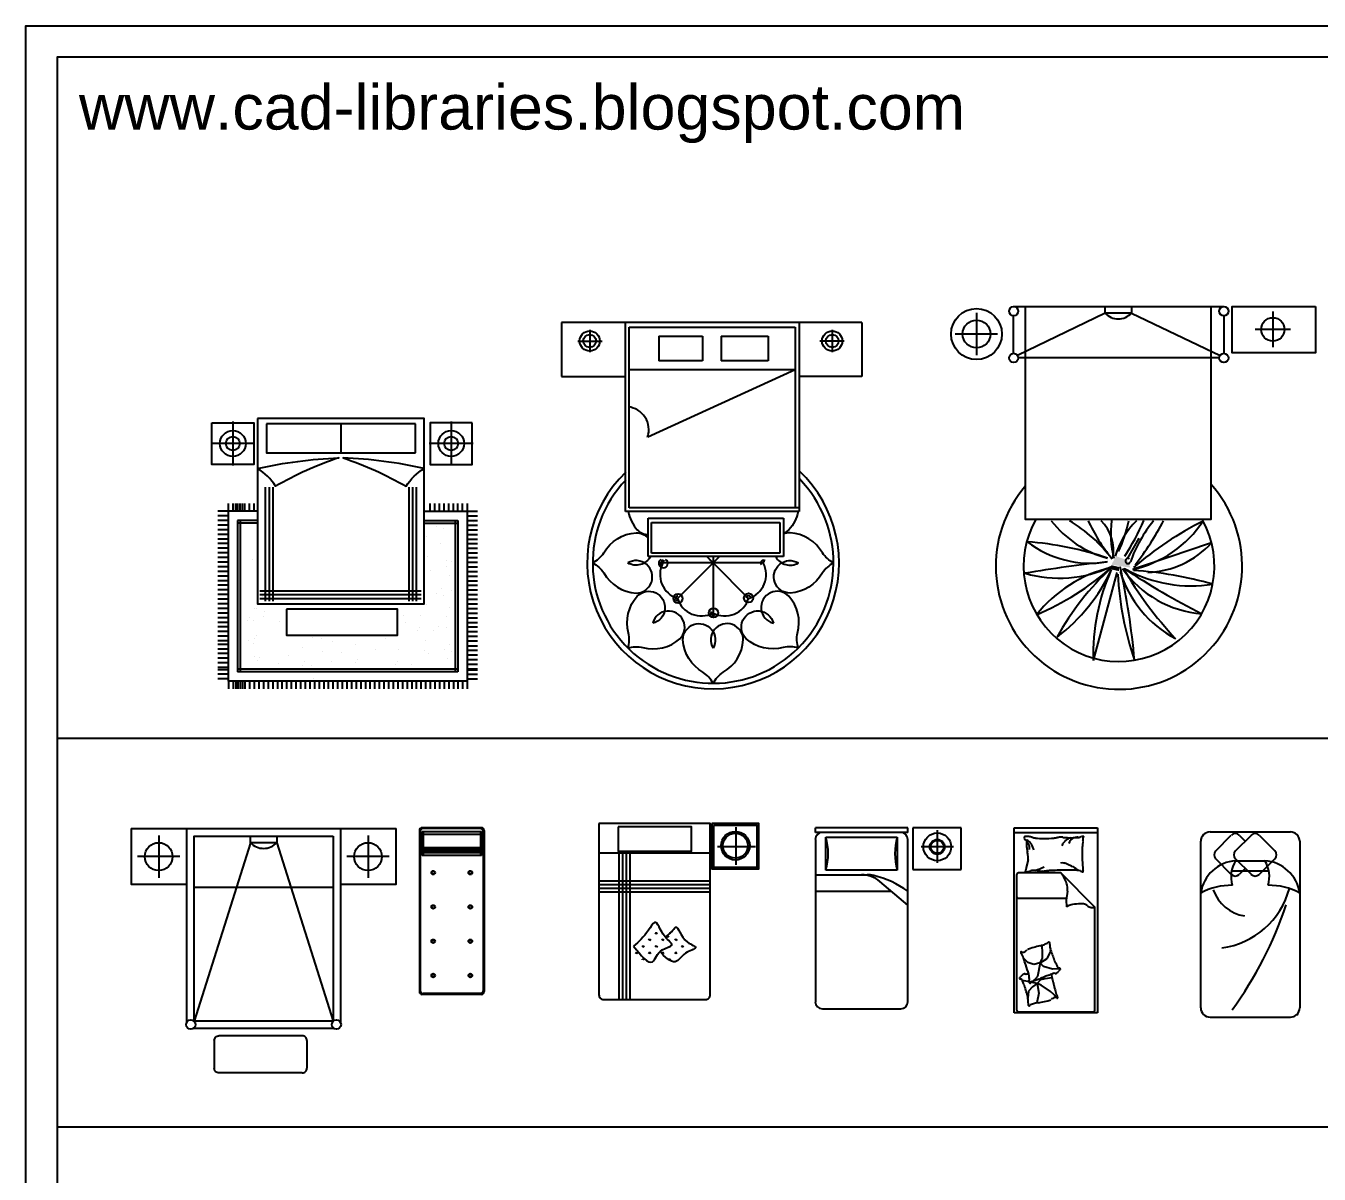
# Model space of a CAD drawing. Header units: inches. Extents: x 7.5 to 50, y 15.4 to 40.2.
# Drawn here: x 7.47 to 21.44, y 27.83 to 40.23 of the extents above; entities that cross this region are included whole.
import ezdxf

# ---------------------------------------------------------------- set-up
doc = ezdxf.new("R2010")
doc.units = ezdxf.units.IN
doc.header["$MEASUREMENT"] = 0
for name, color, linetype in [('02', 2, 'Continuous'), ('1', 1, 'Continuous'), ('4', 4, 'Continuous'), ('8', 8, 'Continuous'), ('kadrbm', 4, 'Continuous')]:
    doc.layers.add(name, color=color, linetype=linetype)
doc.styles.add('bmmm', font='swissel.ttf')

# ---------------------------------------------------------------- blocks, each defined once
blk = doc.blocks.new('kadrbm')
at = {"layer": 'kadrbm', "color": 4}
blk.add_lwpolyline([(0, 0), (0, 24.797), (21, 24.797), (21, 0), (0, 0)], close=True, dxfattribs=at)
blk.add_lwpolyline([(20.663, 0.326), (20.663, 24.46), (0.337, 24.46), (0.337, 0.326), (20.663, 0.326)], dxfattribs=at)
at = {"layer": 'kadrbm', "color": 211, "true_color": 0xf674fb, "style": 'bmmm'}
blk.add_text('www.cad-libraries.blogspot.com', height=0.48513, dxfattribs=at).set_placement((0.573, 23.677))

msp = doc.modelspace()

# ---------------------------------------------------------------- hatches: boundary and pattern name
at = {"layer": '8'}
h = msp.add_hatch(dxfattribs=at)
h.set_pattern_fill('GRASS', color=256, scale=0.1, style=0)
h.set_pattern_definition([(90, (53.950995, 31.4846), (-0.07071068, 0.07071068), [0.01875, -0.12267136]), (45, (53.95099, 31.4846), (-0.07071068, 0.07071068), [0.01875, -0.08125]), (135, (53.95099, 31.4846), (-0.07071068, -0.07071068), [0.01875, -0.08125])])
edge = h.paths.add_edge_path()
edge.add_spline(control_points=[(14.326, 30.236), (14.326, 30.236), (14.326, 30.236), (14.326, 30.236)], knot_values=[944.702873, 944.702873, 944.702873, 944.702873, 944.911372, 944.911372, 944.911372, 944.911372], degree=3, periodic=0)
edge.add_spline(control_points=[(14.381, 30.389), (14.457, 30.451), (14.512, 30.573), (14.544, 30.337), (14.762, 30.279), (14.558, 30.22), (14.5, 30.068), (14.362, 30.177), (14.326, 30.236)], knot_values=[141.923631, 141.923631, 141.923631, 141.923631, 246.983692, 460.660248, 564.255276, 659.188034, 786.786611, 944.702873, 944.702873, 944.702873, 944.702873], degree=3, periodic=0)
edge.add_spline(control_points=[(14.326, 30.236), (14.331, 30.242), (14.369, 30.278), (14.497, 30.292), (14.414, 30.351), (14.381, 30.389)], knot_values=[539.73319, 539.73319, 539.73319, 539.73319, 561.949489, 676.969598, 786.401727, 786.401727, 786.401727, 786.401727], degree=3, periodic=0)
edge.add_spline(control_points=[(14.381, 30.389), (14.379, 30.391), (14.321, 30.461), (14.282, 30.616), (14.169, 30.408), (14.09, 30.339), (14.036, 30.292)], knot_values=[0, 0, 0, 0, 4.998872, 197.807195, 303.218171, 539.73319, 539.73319, 539.73319, 539.73319], degree=3, periodic=0)
edge.add_spline(control_points=[(14.036, 30.292), (13.96, 30.246), (14.27, 30.026), (14.292, 30.196), (14.326, 30.236)], knot_values=[786.401727, 786.401727, 786.401727, 786.401727, 1051.45673, 1193.855575, 1193.855575, 1193.855575, 1193.855575], degree=3, periodic=0)

# ---------------------------------------------------------------- linework, layer by layer
at = {"layer": '02'}
for p, q in [((20.937, 37.144, 0.169), (20.937, 36.76, 0.169)), ((13.259, 37.026, 0.169), (13.259, 36.442, 0.169)), ((16.501, 37.026, 0.169), (13.259, 37.026, 0.169)), ((13.95, 34.986, 0.169), (13.95, 37.026, 0.169)), ((15.825, 37.026, 0.169), (15.825, 34.986, 0.169)), ((16.501, 37.026, 0.169), (16.501, 36.442, 0.169)), ((17.738, 37.131, 0.169), (17.738, 36.674, 0.169)), ((19.127, 37.128, 0.169), (18.18, 36.672, 0.169)), ((19.41, 37.128, 0.169), (20.367, 36.672, 0.169)), ((13.562, 36.948, 0.169), (13.562, 36.708, 0.169)), ((13.988, 35.026, 0.169), (13.988, 36.978, 0.169)), ((13.988, 36.978, 0.169), (15.78, 36.978, 0.169)), ((14.31, 36.878, 0.169), (14.78, 36.878, 0.169)), ((14.31, 36.878, 0.169), (14.31, 36.614, 0.169)), ((14.78, 36.878, 0.169), (14.78, 36.614, 0.169)), ((14.98, 36.878, 0.169), (15.487, 36.878, 0.169)), ((14.98, 36.878, 0.169), (14.98, 36.614, 0.169)), ((15.487, 36.878, 0.169), (15.487, 36.614, 0.169)), ((15.78, 36.978, 0.169), (15.78, 35.026, 0.169)), ((16.179, 36.948, 0.169), (16.179, 36.708, 0.169)), ((17.966, 36.902, 0.169), (17.509, 36.902, 0.169)), ((21.129, 36.952, 0.169), (20.745, 36.952, 0.169)), ((13.433, 36.826, 0.169), (13.696, 36.826, 0.169)), ((16.309, 36.826, 0.169), (16.046, 36.826, 0.169)), ((14.78, 36.614, 0.169), (14.31, 36.614, 0.169)), ((15.487, 36.614, 0.169), (14.98, 36.614, 0.169)), ((13.259, 36.442, 0.169), (13.95, 36.442, 0.169)), ((15.78, 36.514, 0.169), (13.988, 36.514, 0.169)), ((15.78, 36.514, 0.169), (14.188, 35.79, -0.169)), ((16.501, 36.442, 0.169), (15.825, 36.442, 0.169)), ((9.709, 35.958, -0.27), (9.709, 35.482, -0.27)), ((11.682, 35.932), (10.071, 35.932)), ((12.067, 35.958, -0.27), (12.067, 35.482, -0.27)), ((9.947, 35.72, -0.27), (9.471, 35.72, -0.27)), ((12.305, 35.72, -0.27), (11.829, 35.72, -0.27)), ((15.825, 34.986, 0.169), (13.95, 34.986, 0.169)), ((15.824, 35.026, 0.169), (13.988, 35.026, 0.169)), ((14.192, 34.499, 0.169), (14.192, 34.914, 0.169)), ((14.192, 34.914, 0.169), (15.653, 34.914, 0.169)), ((15.653, 34.914, 0.169), (15.653, 34.499, 0.169)), ((14.23, 34.537, 0.169), (14.23, 34.867, 0.169)), ((14.23, 34.867, 0.169), (15.615, 34.867, 0.169)), ((15.615, 34.867, 0.169), (15.615, 34.537, 0.169)), ((15.653, 34.499, 0.169), (14.192, 34.499, 0.169)), ((15.615, 34.537, 0.169), (14.23, 34.537, 0.169)), ((14.894, 34.431, -0.169), (14.826, 34.499, -0.169)), ((14.894, 34.431, -0.169), (14.962, 34.499, -0.169)), ((14.894, 34.499, -0.169), (14.894, 33.889, -0.169)), ((15.435, 34.431, -0.169), (14.352, 34.431, -0.169)), ((14.894, 34.431, -0.169), (14.511, 34.048, -0.169)), ((14.894, 34.431, -0.169), (14.856, 34.469, -0.169)), ((14.894, 34.431, -0.169), (14.932, 34.469, -0.169)), ((14.894, 34.431, -0.169), (15.277, 34.048, -0.169)), ((12.393, 31.572), (11.753, 31.572)), ((12.383, 31.562), (11.763, 31.562)), ((15.138, 31.576), (15.138, 31.171)), ((16.997, 31.572), (15.998, 31.572)), ((15.998, 31.521), (15.998, 31.572)), ((16.997, 31.521), (16.997, 31.572)), ((17.571, 31.572), (17.051, 31.572)), ((17.051, 31.572), (17.051, 31.122)), ((17.571, 31.122), (17.571, 31.572)), ((18.145, 29.572), (18.145, 31.572)), ((18.145, 31.572), (19.045, 31.572)), ((19.045, 31.572), (19.045, 29.572)), ((8.909, 31.489), (8.909, 31.032)), ((11.169, 31.489), (11.169, 31.032)), ((11.723, 31.542), (11.723, 29.802)), ((11.733, 31.532), (11.733, 29.812)), ((11.753, 31.532), (11.753, 31.272)), ((11.753, 31.532), (12.393, 31.532)), ((11.763, 31.532), (11.763, 31.272)), ((11.763, 31.502), (12.383, 31.502)), ((12.383, 31.532), (12.383, 31.272)), ((12.393, 31.532), (12.393, 31.272)), ((12.413, 31.532), (12.413, 29.812)), ((12.423, 31.542), (12.423, 29.802)), ((16.997, 31.521), (15.998, 31.521)), ((15.998, 31.445), (15.998, 29.692)), ((16.112, 31.47), (16.882, 31.47)), ((16.112, 31.114), (16.112, 31.47)), ((16.882, 31.47), (16.882, 31.114)), ((16.997, 29.692), (16.997, 31.445)), ((17.313, 31.545), (17.313, 31.191)), ((18.145, 31.519), (19.045, 31.519)), ((20.159, 29.626), (20.159, 31.426)), ((20.259, 31.526), (21.127, 31.526)), ((20.32, 31.322), (20.489, 31.492)), ((20.535, 31.322), (20.705, 31.492)), ((20.574, 31.492), (20.639, 31.426)), ((20.789, 31.492), (20.959, 31.322)), ((21.227, 31.426), (21.227, 29.626)), ((9.9, 31.41), (9.291, 29.482)), ((10.183, 31.41), (10.791, 29.482)), ((12.383, 31.355), (11.763, 31.355)), ((12.383, 31.347), (11.763, 31.347)), ((12.383, 31.336), (11.763, 31.336)), ((12.383, 31.323), (11.763, 31.323)), ((12.383, 31.302), (11.763, 31.302)), ((13.662, 31.301), (14.862, 31.301)), ((13.875, 31.301), (13.875, 29.717)), ((13.915, 31.301), (13.915, 29.717)), ((13.955, 31.301), (13.955, 29.717)), ((13.995, 31.301), (13.995, 29.717)), ((14.943, 31.37), (15.351, 31.37)), ((17.491, 31.365), (17.139, 31.365)), ((9.138, 31.26), (8.681, 31.26)), ((11.398, 31.26), (10.941, 31.26)), ((12.393, 31.272), (11.753, 31.272)), ((18.275, 31.126), (18.295, 31.209)), ((20.489, 31.067), (20.32, 31.237)), ((20.705, 31.067), (20.535, 31.237)), ((20.535, 31.214), (20.851, 31.214)), ((20.959, 31.237), (20.789, 31.067)), ((13.662, 30.998), (14.862, 30.998)), ((15.998, 31.064), (16.558, 31.064)), ((16.882, 31.114), (16.112, 31.114)), ((17.051, 31.122), (17.571, 31.122)), ((18.171, 31.063), (18.171, 29.604)), ((18.648, 31.083), (18.191, 31.083)), ((18.267, 31.096), (18.275, 31.126)), ((18.648, 31.083), (19.017, 30.713)), ((20.492, 31.106), (20.894, 31.106)), ((20.639, 31.132), (20.574, 31.067)), ((13.662, 30.958), (14.862, 30.958)), ((13.662, 30.918), (14.862, 30.918)), ((13.662, 30.878), (14.862, 30.878)), ((15.998, 30.886), (16.819, 30.886)), ((16.996, 30.737), (16.693, 30.992)), ((18.72, 30.885), (18.707, 30.79)), ((18.191, 30.81), (18.71, 30.81)), ((18.707, 30.79), (18.708, 30.717)), ((19.017, 29.604), (19.017, 30.713)), ((18.445, 30.299), (18.44, 30.302)), ((18.452, 30.219), (18.445, 30.299)), ((18.291, 30.115), (18.245, 30.162)), ((18.424, 30.113), (18.45, 30.164)), ((18.424, 30.113), (18.502, 30.161)), ((18.45, 30.164), (18.452, 30.219)), ((18.502, 30.161), (18.539, 30.234)), ((18.539, 30.234), (18.537, 30.254)), ((18.356, 30.093), (18.291, 30.115)), ((18.424, 30.113), (18.356, 30.093)), ((18.424, 30.113), (18.396, 29.966)), ((18.462, 30.073), (18.424, 30.113)), ((18.557, 30.045), (18.462, 30.073)), ((18.64, 30.049), (18.557, 30.045)), ((18.309, 29.907), (18.234, 29.923)), ((18.394, 29.889), (18.32, 29.905)), ((18.363, 29.92), (18.327, 29.909)), ((18.394, 29.889), (18.341, 29.854)), ((18.364, 29.928), (18.356, 29.919)), ((18.409, 29.935), (18.363, 29.92)), ((18.396, 29.966), (18.364, 29.928)), ((18.394, 29.889), (18.431, 29.932)), ((18.437, 29.871), (18.394, 29.889)), ((18.394, 29.889), (18.411, 29.785)), ((18.431, 29.932), (18.478, 29.944)), ((18.478, 29.944), (18.551, 29.954)), ((12.393, 29.772), (11.753, 29.772)), ((12.383, 29.782), (11.763, 29.782)), ((18.299, 29.805), (18.292, 29.731)), ((18.341, 29.854), (18.299, 29.805)), ((18.411, 29.785), (18.388, 29.679)), ((18.536, 29.803), (18.437, 29.871)), ((18.614, 29.733), (18.536, 29.803)), ((16.074, 29.616), (16.92, 29.616)), ((19.045, 29.572), (18.145, 29.572)), ((18.191, 29.584), (18.997, 29.584)), ((20.259, 29.526), (21.127, 29.526))]:
    msp.add_line(p, q, dxfattribs=at)
at = {"layer": '02', "elevation": 0.169}
for points in [[(18.139, 37.199), (20.408, 37.199)], [(20.268, 37.199), (20.268, 34.899), (18.268, 34.899), (18.268, 37.199)], [(19.41, 37.199), (19.41, 37.128), (19.127, 37.128), (19.127, 37.199)], [(18.139, 36.694), (18.139, 37.099)], [(20.408, 37.099), (20.408, 36.694)], [(20.358, 36.644), (18.189, 36.644)]]:
    msp.add_lwpolyline(points, dxfattribs=at)
msp.add_lwpolyline([(21.399, 37.199), (21.399, 36.699), (20.499, 36.699), (20.499, 37.199)], close=True, dxfattribs=at)
at = {"layer": '02'}
for points in [[(9.483, 35.945), (9.937, 35.945), (9.937, 35.495), (9.483, 35.495)], [(9.975, 35.989), (9.975, 33.989), (11.775, 33.989), (11.775, 35.989)], [(12.294, 35.945), (11.84, 35.945), (11.84, 35.495), (12.294, 35.495)], [(10.288, 33.93), (10.288, 33.65), (11.488, 33.65), (11.488, 33.93)], [(13.868, 31.58), (13.868, 31.319), (14.66, 31.319), (14.66, 31.58)], [(14.88, 31.616), (14.88, 31.127), (15.389, 31.127), (15.389, 31.616)], [(14.9, 31.596), (14.9, 31.147), (15.369, 31.147), (15.369, 31.596)], [(10.791, 31.482), (10.791, 29.482), (9.291, 29.482), (9.291, 31.482)]]:
    msp.add_lwpolyline(points, close=True, dxfattribs=at)
for points in [[(10.071, 35.932), (10.071, 35.621), (11.682, 35.621)], [(10.875, 35.932), (10.875, 35.621)], [(10.879, 35.621), (10.879, 35.932)], [(11.682, 35.621), (11.682, 35.932)], [(8.611, 31.562), (11.471, 31.562)], [(8.611, 31.562), (8.611, 30.962), (9.211, 30.962)], [(9.211, 29.47), (9.211, 31.562)], [(10.871, 30.962), (11.471, 30.962), (11.471, 31.562)], [(10.871, 31.562), (10.871, 29.47)], [(10.183, 31.482), (10.183, 31.41), (9.9, 31.41), (9.9, 31.482)], [(10.791, 30.926), (9.291, 30.926)], [(10.805, 29.402), (9.278, 29.402)]]:
    msp.add_lwpolyline(points, dxfattribs=at)
for points in [[(9.975, 35.451, -0.043679), (10.852, 35.565, 0.049861), (10.169, 35.258, 0.120293), (9.975, 35.451, 0.155295)], [(11.776, 35.451, 0.043679), (10.899, 35.565, -0.049861), (11.581, 35.258, -0.120293), (11.776, 35.451, -0.155295)], [(9.509, 29.274, -0.414214), (9.559, 29.324)], [(10.509, 29.274, 0.414214), (10.459, 29.324), (9.559, 29.324)], [(9.509, 29.274), (9.509, 28.974, 0.414214)], [(10.509, 29.274), (10.509, 28.974, -0.414214)], [(10.459, 28.924), (9.559, 28.924, -0.414214), (9.509, 28.974)], [(10.459, 28.924, 0.414214), (10.509, 28.974)]]:
    msp.add_lwpolyline(points, format="xyb", dxfattribs=at)
at = {"layer": '02', "elevation": -0.169}
for points in [[(13.976, 34.986, 0.130709), (14.076, 34.788, 0.188403), (14.192, 34.737, -3.027092)], [(15.812, 34.986, -0.130709), (15.712, 34.788, -0.101493), (15.653, 34.749, 3.027092)], [(13.594, 34.431, 0.118432), (13.714, 34.539, -0.253849), (14.062, 34.756, -0.211279), (14.192, 34.699, 3.027092)], [(16.194, 34.431, -0.118432), (16.074, 34.539, 0.253849), (15.725, 34.756, 0.10591), (15.653, 34.741, -3.027092)], [(14.218, 34.499, -0.428728), (13.973, 34.431, 3.027092)], [(15.57, 34.499, 0.428728), (15.815, 34.431, -3.027092)], [(13.594, 34.431, -0.118432), (13.714, 34.322, 0.253849), (14.062, 34.105, 1.315499), (13.973, 34.431, -3.027092)], [(14.371, 34.447, 1), (14.336, 34.411)], [(15.452, 34.45, 1), (15.416, 34.415, 1)], [(16.194, 34.431, 0.118432), (16.074, 34.322, -0.253849), (15.725, 34.105, -1.315499), (15.815, 34.431, 3.027092)], [(13.975, 33.511, 0.118432), (13.982, 33.673, -0.253849), (14.076, 34.073, -1.315499), (14.243, 33.78, 3.027092)], [(14.513, 34.072, 1), (14.513, 34.022)], [(15.302, 34.05, 1), (15.252, 34.05, 1)], [(15.813, 33.511, -0.118432), (15.805, 33.673, 0.253849), (15.712, 34.073, 1.315499), (15.545, 33.78, -3.027092)], [(13.975, 33.511, -0.118432), (14.136, 33.519, 0.253849), (14.536, 33.612, 1.315499), (14.243, 33.78, -3.027092)], [(14.878, 33.908, 1), (14.913, 33.873)], [(15.813, 33.511, 0.118432), (15.652, 33.519, -0.253849), (15.251, 33.612, -1.315499), (15.545, 33.78, 3.027092)], [(14.894, 33.131, 0.118432), (14.785, 33.25, -0.253849), (14.568, 33.599, -1.315499), (14.894, 33.51, 3.027092)], [(14.894, 33.131, -0.118432), (15.002, 33.25, 0.253849), (15.22, 33.599, 1.315499), (14.894, 33.51, -3.027092)]]:
    msp.add_lwpolyline(points, format="xyb", dxfattribs=at)
at = {"layer": '02'}
msp.add_lwpolyline([(13.662, 31.617), (13.662, 29.767, 0.414214), (13.712, 29.717), (14.812, 29.717, 0.414214), (14.862, 29.767), (14.862, 31.617)], format="xyb", close=True, dxfattribs=at)
for centre, radius in [((17.738, 36.902, 0.169), 0.275), ((18.139, 37.149, 0.169), 0.05), ((20.408, 37.149, 0.169), 0.05), ((17.738, 36.902, 0.169), 0.15), ((13.562, 36.827, 0.169), 0.109), ((13.562, 36.827, 0.169), 0.0692), ((16.18, 36.827, 0.169), 0.109), ((16.18, 36.827, 0.169), 0.0692), ((18.139, 36.644, 0.169), 0.05), ((20.408, 36.644, 0.169), 0.05), ((9.709, 35.72, -0.27), 0.139), ((9.709, 35.72, -0.27), 0.075), ((12.067, 35.72, -0.27), 0.139), ((12.067, 35.72, -0.27), 0.075), ((14.516, 34.047, -0.169), 0.0494), ((15.277, 34.053, -0.169), 0.0494), ((14.898, 33.892, -0.169), 0.0494), ((15.135, 31.377), 0.155), ((15.135, 31.377), 0.135), ((17.314, 31.365), 0.15), ((17.314, 31.365), 0.08), ((17.314, 31.365), 0.07), ((8.909, 31.26), 0.15), ((11.169, 31.26), 0.15), ((11.873, 31.086), 0.02), ((11.873, 31.086), 0.015), ((12.273, 31.086), 0.02), ((12.273, 31.086), 0.015), ((11.873, 30.716), 0.02), ((11.873, 30.716), 0.015), ((12.273, 30.716), 0.02), ((12.273, 30.716), 0.015), ((11.873, 30.346), 0.02), ((11.873, 30.346), 0.015), ((12.273, 30.346), 0.02), ((12.273, 30.346), 0.015), ((11.873, 29.976), 0.02), ((11.873, 29.976), 0.015), ((12.273, 29.976), 0.02), ((12.273, 29.976), 0.015), ((9.255, 29.446), 0.05), ((10.827, 29.446), 0.05), ((21.203, 29.553), 0.000136)]:
    msp.add_circle(centre, radius, dxfattribs=at)
for centre, radius, start, end in [((19.268, 37.258, 0.169), 0.192, 222.5445, 317.4555), ((13.951, 35.868, -0.169), 0.249, 341.697, 83.7383), ((14.894, 34.431, -0.169), 1.36, 133.9367, 46.779), ((14.894, 34.431, -0.169), 1.3, 136.5427, 44.2403), ((14.356, 34.427, -0.169), 0.0494, 121.8435, 58.1565), ((14.59, 34.305, -0.169), 0.269, 152.0861, 252.9139), ((14.59, 34.557, -0.169), 0.269, 199.0513, 207.9139), ((15.198, 34.305, -0.169), 0.269, 287.0861, 27.9139), ((15.198, 34.557, -0.169), 0.269, 332.0861, 340.9487), ((14.768, 34.127, -0.169), 0.269, 197.0861, 297.9139), ((15.02, 34.127, -0.169), 0.269, 242.0861, 342.9139), ((11.753, 31.542), 0.03, 90, 180), ((11.763, 31.532), 0.03, 90, 180), ((12.383, 31.532), 0.03, 0, 90), ((12.393, 31.542), 0.03, 0, 90), ((16.074, 31.445), 0.0762, 90, 180), ((15.502, 31.292), 0.635, 343.7398, 16.2602), ((17.492, 31.292), 0.635, 163.7398, 196.2602), ((16.92, 31.445), 0.0762, 0, 90), ((18.264, 31.463), 0.0131, 101.2724, 206.5805), ((18.283, 31.472), 0.0342, 206.5805, 265.5998), ((18.279, 31.387), 0.0904, 90, 101.2724), ((18.769, 31.385), 0.492, 173.7676, 180), ((18.279, 31.316), 0.161, 81.5628, 90), ((18.225, 31.35), 0.0899, 41.4429, 53.7359), ((18.216, 31.314), 0.14, 5.6311, 62.7964), ((18.258, 31.174), 0.305, 74.256, 81.5628), ((18.406, 31.701), 0.242, 254.256, 262.4531), ((18.464, 32.137), 0.683, 262.4531, 270), ((18.464, 32.503), 1.049, 270, 276.0867), ((18.519, 31.987), 0.529, 276.0867, 280.1899), ((18.64, 31.316), 0.152, 92.5386, 100.1899), ((18.646, 31.179), 0.29, 85.1982, 92.5386), ((18.743, 32.337), 0.873, 265.1982, 269.4243), ((18.846, 31.259), 0.225, 133.8115, 140.9651), ((18.961, 31.139), 0.392, 128.3886, 133.8115), ((18.765, 31.385), 0.0768, 117.2396, 128.3886), ((18.837, 31.246), 0.234, 110.8603, 117.2396), ((18.829, 31.371), 0.0992, 85.7841, 161.5603), ((18.75, 32.958), 1.494, 269.4243, 271.9079), ((18.772, 32.285), 0.821, 271.9079, 275.2592), ((18.842, 31.522), 0.0539, 275.2592, 300.6513), ((18.885, 31.45), 0.0289, 85.6975, 120.6513), ((19.081, 31.383), 0.198, 167.8905, 172.3191), ((18.885, 31.454), 0.0251, 68.2117, 85.6975), ((18.903, 31.464), 0.0156, 158.0096, 201.421), ((18.647, 31.477), 0.246, 347.8905, 351.8665), ((18.893, 31.468), 0.00428, 78.1069, 158.0096), ((18.858, 31.446), 0.0328, 351.8665, 21.421), ((18.894, 31.475), 0.00232, 258.1069, 19.564), ((18.893, 31.474), 0.00342, 19.564, 68.2117), ((20.259, 31.426), 0.1, 90, 180), ((20.532, 31.449), 0.06, 45, 135), ((20.747, 31.449), 0.06, 45, 135), ((21.127, 31.426), 0.1, 0, 90), ((10.041, 31.54), 0.192, 222.5445, 317.4555), ((18.481, 31.385), 0.204, 180, 189.6844), ((19.15, 31.499), 0.882, 189.6844, 192.1984), ((17.977, 31.246), 0.317, 8.0051, 12.1984), ((17.639, 31.198), 0.659, 2.6649, 8.0051), ((18.253, 31.374), 0.0526, 25.3551, 41.4429), ((18.164, 31.332), 0.151, 21.8149, 25.3551), ((18.114, 31.312), 0.206, 18.7799, 21.8149), ((18.255, 31.36), 0.0562, 0, 18.7799), ((18.22, 31.36), 0.0915, 345.3149, 0), ((18.842, 31.298), 0.2, 151.6832, 156.9972), ((18.709, 31.369), 0.0493, 140.9651, 151.6832), ((19.556, 31.302), 0.679, 176.6313, 181.6331), ((20.242, 31.321), 1.365, 181.6331, 183.055), ((19.79, 31.288), 0.913, 172.3191, 176.6313), ((20.362, 31.279), 0.06, 135, 225), ((20.577, 31.279), 0.06, 135, 225), ((20.917, 31.279), 0.06, 315, 45), ((18.23, 31.225), 0.0677, 345.9548, 2.6649), ((18.152, 31.817), 0.739, 287.1982, 295.3111), ((18.66, 30.919), 0.272, 85.9172, 93.5552), ((18.675, 31.132), 0.058, 69.3257, 85.9172), ((18.516, 30.713), 0.507, 65.6735, 69.3257), ((18.135, 29.869), 1.432, 63.5015, 65.6735), ((18.635, 30.871), 0.313, 57.865, 63.5015), ((18.413, 30.519), 0.729, 54.1737, 57.865), ((32.495, 31.975), 13.636, 183.055, 183.5049), ((19.205, 31.161), 0.321, 183.5049, 189.9984), ((20.564, 30.807), 0.409, 93.9564, 171.5844), ((20.809, 31.043), 0.323, 147.9963, 196.6626), ((20.577, 31.043), 0.323, 343.3374, 32.0037), ((20.823, 30.807), 0.409, 8.4156, 86.0436), ((16.497, 30.759), 0.305, 49.8941, 90), ((16.558, 30.759), 0.305, 76.6072, 90), ((16.389, 30.05), 1.034, 53.9798, 76.6072), ((18.191, 31.063), 0.02, 90, 180), ((18.268, 31.096), 0.000917, 165.9551, 274.0829), ((18.249, 31.365), 0.271, 274.0829, 279.4841), ((18.256, 31.325), 0.23, 279.4841, 287.3864), ((18.36, 30.991), 0.12, 96.4341, 107.3864), ((18.363, 30.965), 0.146, 78.4414, 96.4341), ((18.438, 31.334), 0.23, 258.4414, 272.7491), ((18.382, 32.507), 1.405, 272.7491, 274.6176), ((18.593, 29.894), 1.216, 92.6096, 94.6176), ((18.691, 27.751), 3.362, 90.9704, 92.6096), ((18.73, 25.395), 5.719, 89.7135, 90.9704), ((18.359, 30.844), 0.375, 20.1488, 39.6445), ((18.753, 29.949), 1.164, 86.426, 89.7135), ((18.817, 30.965), 0.146, 77.131, 86.426), ((18.839, 31.064), 0.0453, 62.7159, 77.131), ((18.895, 31.172), 0.0767, 242.7159, 253.7788), ((18.898, 31.182), 0.0875, 253.7788, 262.8796), ((18.887, 31.097), 0.00132, 262.8796, 343.3022), ((18.87, 31.102), 0.0193, 343.3022, 9.9984), ((20.532, 31.11), 0.06, 225, 315), ((20.747, 31.11), 0.06, 225, 315), ((18.542, 30.911), 0.18, 351.8644, 20.1488), ((20.487, 30.271), 0.679, 88.8906, 118.8141), ((20.705, 31.049), 0.437, 199.8292, 260.1737), ((20.272, 31.139), 0.873, 277.5343, 345.1743), ((20.9, 30.271), 0.679, 61.1859, 91.1094), ((18.191, 30.83), 0.02, 180, 270), ((18.878, 30.374), 0.383, 109.9478, 116.2172), ((18.806, 30.572), 0.172, 100.5945, 109.9478), ((18.88, 30.177), 0.574, 91.7887, 100.5945), ((18.866, 30.605), 0.146, 74.2839, 91.7887), ((18.885, 30.673), 0.0757, 50.6139, 74.2839), ((18.992, 30.803), 0.0928, 230.6139, 251.9572), ((17.203, 32.016), 4.082, 323.799, 341.7761), ((18.988, 30.788), 0.0776, 251.9572, 268.5957), ((18.989, 30.86), 0.149, 268.5957, 280.5745), ((18.32, 30.721), 0.436, 283.47, 285.9413), ((18.4, 30.44), 0.144, 285.9413, 290.4063), ((17.708, 32.301), 2.13, 290.4063, 291.5663), ((18.468, 30.377), 0.0604, 291.5663, 314.7245), ((18.52, 30.324), 0.0134, 84.2718, 134.7245), ((18.521, 30.333), 0.00464, 26.9249, 84.2718), ((18.489, 30.317), 0.0407, 8.2734, 26.9249), ((18.482, 30.316), 0.0479, 351.845, 8.2734), ((18.579, 30.302), 0.0504, 171.845, 187.8584), ((18.22, 30.229), 0.00504, 36.2082, 175.6116), ((18.244, 30.228), 0.0282, 175.6807, 199.9743), ((18.263, 30.235), 0.0481, 199.9743, 218.2144), ((18.233, 30.238), 0.0113, 216.2082, 259.2216), ((18.176, 30.166), 0.0634, 22.336, 38.2144), ((18.243, 30.288), 0.0617, 259.2216, 266.9004), ((17.615, 29.936), 0.67, 19.7577, 22.336), ((18.24, 30.239), 0.0122, 266.9004, 284.1999), ((18.235, 30.257), 0.0315, 284.1999, 296.447), ((14.41, 28.784), 4.075, 18.7127, 19.7577), ((18.124, 30.481), 0.282, 296.447, 300.5347), ((18.188, 30.372), 0.155, 300.5347, 309.3295), ((18.328, 30.202), 0.0648, 115.7025, 129.3295), ((18.368, 30.119), 0.157, 107.4686, 115.7025), ((18.802, 28.74), 1.602, 104.8916, 107.4686), ((18.729, 29.015), 1.319, 103.47, 104.8916), ((18.87, 30.342), 0.344, 187.8584, 195.9818), ((19.019, 30.385), 0.499, 195.9818, 202.7252), ((22.867, 31.996), 4.671, 202.7252, 203.0814), ((14.079, 28.251), 4.881, 22.733, 23.0814), ((15.886, 29.285), 2.516, 16.2375, 18.7127), ((17.094, 29.514), 1.613, 21.6478, 22.733), ((20.896, 31.023), 2.478, 201.6478, 202.5234), ((18.634, 30.085), 0.0287, 202.5234, 268.4787), ((18.493, 30.137), 0.174, 311.7107, 318.0181), ((18.23, 30.374), 0.528, 318.0181, 319.0169), ((18.86, 29.827), 0.306, 137.7044, 139.0169), ((18.633, 30.046), 0.0102, 316.4195, 88.4787), ((18.66, 30.009), 0.0362, 131.1058, 137.7044), ((18.6, 30.078), 0.0557, 311.1058, 316.4195), ((18.213, 29.948), 0.0102, 132.0237, 264.0828), ((18.243, 29.914), 0.0557, 126.7099, 132.0237), ((18.188, 29.988), 0.0362, 306.7099, 313.3085), ((18.209, 29.909), 0.0287, 18.1275, 84.0828), ((18.003, 30.184), 0.306, 313.3085, 314.621), ((18.589, 29.59), 0.528, 133.6222, 134.621), ((18.345, 29.847), 0.174, 127.3148, 133.6222), ((15.881, 29.147), 2.478, 17.2519, 18.1275), ((18.277, 29.936), 0.0619, 116.7309, 127.3148), ((19.788, 30.361), 1.613, 197.2519, 198.3371), ((18.257, 29.975), 0.0181, 72.7881, 116.7309), ((18.273, 30.028), 0.0367, 252.7881, 283.2535), ((18.097, 30.775), 0.804, 283.2535, 284.5779), ((18.213, 29.962), 0.0933, 3.3547, 16.2375), ((18.361, 29.947), 0.057, 170.7213, 182.9115), ((18.448, 29.951), 0.143, 182.9115, 190.1139), ((18.253, 29.965), 0.0531, 350.7213, 3.3547), ((18.152, 29.899), 0.156, 3.2154, 10.1139), ((18.281, 29.906), 0.0272, 350.9738, 3.2154), ((18.316, 29.9), 0.00736, 170.9738, 338.0451), ((18.333, 29.891), 0.0184, 107.4686, 158.0464), ((18.358, 30.098), 0.171, 287.4686, 295.1691), ((18.963, 28.81), 1.252, 112.3215, 115.1691), ((19, 28.72), 1.349, 110.286, 112.3215), ((18.811, 29.231), 0.804, 107.6494, 110.286), ((18.638, 30), 0.0933, 185.9698, 191.8416), ((21.009, 30.497), 2.516, 191.8416, 194.3168), ((18.579, 29.963), 0.0367, 77.184, 107.6494), ((18.591, 30.016), 0.0181, 257.184, 301.1267), ((18.568, 30.054), 0.0619, 301.1267, 311.7107), ((11.753, 29.802), 0.03, 180, 270), ((11.763, 29.812), 0.03, 180, 270), ((12.383, 29.812), 0.03, 270, 0), ((12.393, 29.802), 0.03, 270, 0), ((22.89, 31.389), 4.881, 198.3371, 198.6855), ((13.842, 28.329), 4.671, 18.3294, 18.6855), ((17.802, 29.641), 0.499, 11.5859, 18.3294), ((17.954, 29.672), 0.344, 3.4625, 11.5859), ((22.52, 30.883), 4.075, 194.3168, 195.3618), ((19.236, 29.98), 0.67, 195.3618, 197.9401), ((18.66, 29.794), 0.0634, 197.9401, 213.8185), ((18.567, 29.732), 0.0481, 15.5784, 33.8185), ((18.586, 29.737), 0.0282, 351.2848, 15.5784), ((16.074, 29.692), 0.0762, 180, 270), ((16.92, 29.692), 0.0762, 270, 0), ((18.191, 29.604), 0.02, 180, 270), ((18.343, 29.668), 0.0479, 167.4492, 183.8775), ((18.335, 29.668), 0.0407, 183.8775, 202.529), ((18.247, 29.69), 0.0504, 347.4492, 3.4625), ((18.302, 29.654), 0.00464, 202.529, 259.8759), ((18.304, 29.662), 0.0134, 259.8759, 310.3286), ((18.351, 29.606), 0.0604, 107.1705, 130.3286), ((18.962, 27.629), 2.13, 106.0104, 107.1705), ((18.415, 29.538), 0.144, 101.5454, 106.0104), ((18.473, 29.251), 0.436, 99.0742, 101.5454), ((18.196, 30.984), 1.319, 279.0742, 280.4957), ((18.145, 31.263), 1.602, 280.4957, 283.0728), ((18.472, 29.856), 0.157, 283.0728, 291.3067), ((18.505, 29.77), 0.0648, 291.3067, 304.9336), ((18.631, 29.589), 0.155, 116.1388, 124.9336), ((18.687, 29.476), 0.282, 112.0511, 116.1388), ((18.593, 29.708), 0.0315, 99.8041, 112.0511), ((18.59, 29.727), 0.0122, 82.5045, 99.8041), ((18.583, 29.677), 0.0617, 74.8258, 82.5045), ((18.596, 29.726), 0.0113, 31.8123, 74.8258), ((18.61, 29.735), 0.00504, 211.8123, 351.2231), ((18.997, 29.604), 0.02, 270, 0), ((20.259, 29.626), 0.1, 180, 270), ((21.127, 29.626), 0.1, 270, 0)]:
    msp.add_arc(centre, radius, start, end, dxfattribs=at)
msp.add_ellipse((20.937, 36.952, 0.169), major_axis=(0.0891, 0.0891), ratio=1, start_param=2.356194490192342, end_param=8.639379797371928, dxfattribs=at)
at = {"layer": '02', "end_tangent": (0.855021, 0.518593)}
msp.add_spline([(14.036, 30.292), (14.196, 30.465), (14.261, 30.549), (14.376, 30.394), (14.447, 30.304), (14.344, 30.253), (14.241, 30.125), (14.036, 30.292)], degree=3, dxfattribs=at)
at = {"layer": '02'}
msp.add_open_spline([(14.381, 30.389), (14.457, 30.451), (14.512, 30.573), (14.544, 30.337), (14.762, 30.279), (14.558, 30.22), (14.5, 30.068), (14.362, 30.177), (14.326, 30.236)], degree=3, knots=[141.923631, 141.923631, 141.923631, 141.923631, 246.983692, 460.660248, 564.255276, 659.188034, 786.786611, 944.911372, 944.911372, 944.911372, 944.911372], dxfattribs=at)
msp.add_open_spline([(14.416, 30.399), (14.404, 30.392), (14.394, 30.387), (14.387, 30.383)], degree=3, dxfattribs=at)
at = {"layer": '1'}
for p, q in [((7.812, 32.538), (28.138, 32.538)), ((7.812, 28.343), (28.138, 28.343))]:
    msp.add_line(p, q, dxfattribs=at)
at = {"layer": '4'}
for p, q in [((10.06, 35.247), (10.06, 34.018)), ((10.1, 35.247), (10.1, 34.018)), ((10.14, 35.247), (10.14, 34.018)), ((11.61, 35.247), (11.61, 34.018)), ((11.65, 35.247), (11.65, 34.018)), ((11.69, 35.247), (11.69, 34.018)), ((9.663, 34.989), (9.663, 35.071)), ((9.713, 34.989), (9.713, 35.071)), ((9.74, 34.989), (9.74, 35.071)), ((9.763, 34.989), (9.763, 35.071)), ((9.79, 34.989), (9.79, 35.071)), ((9.813, 34.989), (9.813, 35.071)), ((9.84, 34.989), (9.84, 35.071)), ((9.89, 34.989), (9.89, 35.071)), ((9.94, 34.989), (9.94, 35.071)), ((11.84, 34.989), (11.84, 35.071)), ((11.89, 34.989), (11.89, 35.071)), ((11.94, 34.989), (11.94, 35.071)), ((11.99, 34.989), (11.99, 35.071)), ((12.04, 34.989), (12.04, 35.071)), ((12.09, 34.989), (12.09, 35.071)), ((12.14, 34.989), (12.14, 35.071)), ((12.19, 34.989), (12.19, 35.071)), ((12.24, 35.071), (12.24, 33.071)), ((9.975, 34.989), (9.549, 34.989)), ((9.659, 34.939), (9.549, 34.939)), ((9.659, 34.989), (9.659, 33.153)), ((11.775, 34.989), (12.35, 34.989)), ((12.24, 34.939), (12.35, 34.939)), ((9.659, 34.889), (9.549, 34.889)), ((9.659, 34.839), (9.549, 34.839)), ((9.659, 34.789), (9.549, 34.789)), ((9.975, 34.889), (9.759, 34.889)), ((9.759, 34.889), (9.759, 33.253)), ((9.975, 34.859), (9.759, 34.859)), ((9.789, 34.889), (9.789, 33.253)), ((11.775, 34.889), (12.14, 34.889)), ((11.775, 34.859), (12.14, 34.859)), ((11.783, 34.849), (11.783, 34.849)), ((11.909, 34.823), (11.909, 34.823)), ((11.959, 34.879), (11.959, 34.879)), ((11.986, 34.806), (11.986, 34.806)), ((12.071, 34.862), (12.071, 34.862)), ((12.11, 34.889), (12.11, 33.253)), ((12.14, 34.889), (12.14, 33.253)), ((12.24, 34.889), (12.35, 34.889)), ((12.24, 34.839), (12.35, 34.839)), ((12.24, 34.789), (12.35, 34.789)), ((12.312, 34.865), (12.312, 34.865)), ((9.659, 34.739), (9.549, 34.739)), ((9.659, 34.689), (9.549, 34.689)), ((9.659, 34.639), (9.549, 34.639)), ((11.801, 34.711), (11.801, 34.711)), ((11.949, 34.645), (11.949, 34.645)), ((12.24, 34.739), (12.35, 34.739)), ((12.24, 34.689), (12.35, 34.689)), ((12.24, 34.639), (12.35, 34.639)), ((19.373, 34.483, 0.169), (19.493, 34.698, 0.169)), ((9.659, 34.589), (9.549, 34.589)), ((9.659, 34.539), (9.549, 34.539)), ((9.659, 34.489), (9.549, 34.489)), ((11.814, 34.496), (11.814, 34.496)), ((12.24, 34.589), (12.35, 34.589)), ((12.24, 34.539), (12.35, 34.539)), ((12.24, 34.489), (12.35, 34.489)), ((9.659, 34.439), (9.549, 34.439)), ((9.659, 34.389), (9.549, 34.389)), ((9.923, 34.469), (9.923, 34.469)), ((11.842, 34.352), (11.842, 34.352)), ((12.012, 34.458), (12.012, 34.458)), ((12.016, 34.389), (12.016, 34.389)), ((12.065, 34.446), (12.065, 34.446)), ((12.24, 34.439), (12.35, 34.439)), ((12.24, 34.389), (12.35, 34.389)), ((9.659, 34.339), (9.549, 34.339)), ((9.659, 34.289), (9.549, 34.289)), ((9.659, 34.239), (9.549, 34.239)), ((12.047, 34.291), (12.047, 34.291)), ((12.24, 34.339), (12.35, 34.339)), ((12.24, 34.289), (12.35, 34.289)), ((12.24, 34.239), (12.35, 34.239)), ((19.254, 34.329, 0.169), (18.998, 33.377, 0.169)), ((9.659, 34.189), (9.549, 34.189)), ((9.659, 34.139), (9.549, 34.139)), ((9.659, 34.089), (9.549, 34.089)), ((10.002, 34.128), (11.744, 34.128)), ((10.002, 34.088), (11.744, 34.088)), ((10.025, 34.069), (10.025, 34.069)), ((10.046, 34.101), (10.046, 34.101)), ((11.783, 34.122), (11.783, 34.122)), ((11.909, 34.096), (11.909, 34.096)), ((11.959, 34.153), (11.959, 34.153)), ((11.986, 34.08), (11.986, 34.08)), ((12.071, 34.136), (12.071, 34.136)), ((12.24, 34.189), (12.35, 34.189)), ((12.24, 34.139), (12.35, 34.139)), ((12.24, 34.089), (12.35, 34.089)), ((9.659, 34.039), (9.549, 34.039)), ((9.659, 33.989), (9.549, 33.989)), ((9.659, 33.939), (9.549, 33.939)), ((9.948, 33.94), (9.948, 33.94)), ((9.961, 33.936), (9.961, 33.936)), ((10.002, 34.048), (11.744, 34.048)), ((11.801, 33.985), (11.801, 33.985)), ((12.044, 33.945), (12.044, 33.945)), ((12.24, 34.039), (12.35, 34.039)), ((12.24, 33.989), (12.35, 33.989)), ((12.24, 33.939), (12.35, 33.939)), ((9.659, 33.889), (9.549, 33.889)), ((9.659, 33.839), (9.549, 33.839)), ((9.659, 33.789), (9.549, 33.789)), ((9.872, 33.807), (9.872, 33.807)), ((9.893, 33.839), (9.893, 33.839)), ((9.937, 33.804), (9.937, 33.804)), ((10.036, 33.855), (10.036, 33.855)), ((10.049, 33.905), (10.049, 33.905)), ((10.209, 33.798), (10.209, 33.798)), ((11.548, 33.863), (11.548, 33.863)), ((11.575, 33.79), (11.575, 33.79)), ((11.734, 33.866), (11.734, 33.866)), ((12.013, 33.851), (12.013, 33.851)), ((12.24, 33.889), (12.35, 33.889)), ((12.24, 33.839), (12.35, 33.839)), ((12.24, 33.789), (12.35, 33.789)), ((9.659, 33.739), (9.549, 33.739)), ((9.659, 33.689), (9.549, 33.689)), ((9.961, 33.649), (9.961, 33.649)), ((11.704, 33.701), (11.704, 33.701)), ((11.725, 33.734), (11.725, 33.734)), ((11.878, 33.702), (11.878, 33.702)), ((11.927, 33.748), (11.927, 33.748)), ((12.012, 33.732), (12.012, 33.732)), ((12.24, 33.739), (12.35, 33.739)), ((12.24, 33.689), (12.35, 33.689)), ((9.659, 33.639), (9.549, 33.639)), ((9.659, 33.589), (9.549, 33.589)), ((9.659, 33.551), (9.549, 33.551)), ((9.875, 33.593), (9.875, 33.593)), ((9.93, 33.562), (9.93, 33.562)), ((9.942, 33.612), (9.942, 33.612)), ((10.458, 33.52), (10.458, 33.52)), ((10.57, 33.621), (10.57, 33.621)), ((10.664, 33.613), (10.664, 33.613)), ((10.79, 33.587), (10.79, 33.587)), ((11.029, 33.545), (11.029, 33.545)), ((11.361, 33.612), (11.361, 33.612)), ((11.793, 33.598), (11.793, 33.598)), ((12.044, 33.549), (12.044, 33.549)), ((12.24, 33.639), (12.35, 33.639)), ((12.24, 33.589), (12.35, 33.589)), ((12.24, 33.537), (12.35, 33.537)), ((9.659, 33.501), (9.549, 33.501)), ((9.659, 33.451), (9.549, 33.451)), ((9.659, 33.401), (9.549, 33.401)), ((9.948, 33.425), (9.948, 33.425)), ((9.979, 33.373), (9.979, 33.373)), ((10, 33.406), (10, 33.406)), ((10.311, 33.434), (10.311, 33.434)), ((10.682, 33.476), (10.682, 33.476)), ((10.882, 33.459), (10.882, 33.459)), ((11.053, 33.389), (11.053, 33.389)), ((11.253, 33.501), (11.253, 33.501)), ((11.495, 33.496), (11.495, 33.496)), ((11.774, 33.481), (11.774, 33.481)), ((11.821, 33.455), (11.821, 33.455)), ((11.994, 33.492), (11.994, 33.492)), ((12.026, 33.394), (12.026, 33.394)), ((12.071, 33.475), (12.071, 33.475)), ((12.24, 33.487), (12.35, 33.487)), ((12.24, 33.437), (12.35, 33.437)), ((12.24, 33.387), (12.35, 33.387)), ((9.659, 33.351), (9.549, 33.351)), ((9.659, 33.301), (9.549, 33.301)), ((9.659, 33.278), (9.549, 33.278)), ((12.14, 33.283), (9.759, 33.283)), ((12.14, 33.253), (9.759, 33.253)), ((10.199, 33.343), (10.199, 33.343)), ((10.463, 33.328), (10.463, 33.328)), ((10.482, 33.364), (10.482, 33.364)), ((10.558, 33.32), (10.558, 33.32)), ((10.77, 33.368), (10.77, 33.368)), ((11.034, 33.353), (11.034, 33.353)), ((11.466, 33.331), (11.466, 33.331)), ((11.486, 33.364), (11.486, 33.364)), ((11.639, 33.332), (11.639, 33.332)), ((12.24, 33.337), (12.35, 33.337)), ((12.24, 33.287), (12.35, 33.287)), ((12.24, 33.278), (12.35, 33.278)), ((9.659, 33.228), (9.549, 33.228)), ((9.659, 33.178), (9.549, 33.178)), ((12.24, 33.153), (9.659, 33.153)), ((9.663, 33.153), (9.663, 33.071)), ((9.713, 33.153), (9.713, 33.071)), ((9.74, 33.153), (9.74, 33.071)), ((9.763, 33.153), (9.763, 33.071)), ((9.79, 33.153), (9.79, 33.071)), ((9.813, 33.153), (9.813, 33.071)), ((9.84, 33.153), (9.84, 33.071)), ((9.89, 33.153), (9.89, 33.071)), ((9.94, 33.153), (9.94, 33.071)), ((9.99, 33.153), (9.99, 33.071)), ((10.04, 33.153), (10.04, 33.071)), ((10.09, 33.153), (10.09, 33.071)), ((10.14, 33.153), (10.14, 33.071)), ((10.19, 33.153), (10.19, 33.071)), ((10.24, 33.153), (10.24, 33.071)), ((10.29, 33.153), (10.29, 33.071)), ((10.34, 33.153), (10.34, 33.071)), ((10.39, 33.153), (10.39, 33.071)), ((10.44, 33.153), (10.44, 33.071)), ((10.49, 33.153), (10.49, 33.071)), ((10.54, 33.153), (10.54, 33.071)), ((10.576, 33.183), (10.576, 33.183)), ((10.59, 33.153), (10.59, 33.071)), ((10.64, 33.153), (10.64, 33.071)), ((10.69, 33.153), (10.69, 33.071)), ((10.74, 33.153), (10.74, 33.071)), ((10.79, 33.153), (10.79, 33.071)), ((10.84, 33.153), (10.84, 33.071)), ((10.89, 33.153), (10.89, 33.071)), ((10.94, 33.153), (10.94, 33.071)), ((10.99, 33.153), (10.99, 33.071)), ((11.04, 33.153), (11.04, 33.071)), ((11.09, 33.153), (11.09, 33.071)), ((11.14, 33.153), (11.14, 33.071)), ((11.19, 33.153), (11.19, 33.071)), ((11.24, 33.153), (11.24, 33.071)), ((11.29, 33.153), (11.29, 33.071)), ((11.34, 33.153), (11.34, 33.071)), ((11.39, 33.153), (11.39, 33.071)), ((11.44, 33.153), (11.44, 33.071)), ((11.49, 33.153), (11.49, 33.071)), ((11.54, 33.153), (11.54, 33.071)), ((11.59, 33.153), (11.59, 33.071)), ((11.64, 33.153), (11.64, 33.071)), ((11.69, 33.153), (11.69, 33.071)), ((11.74, 33.153), (11.74, 33.071)), ((11.79, 33.153), (11.79, 33.071)), ((11.84, 33.153), (11.84, 33.071)), ((11.89, 33.153), (11.89, 33.071)), ((11.94, 33.153), (11.94, 33.071)), ((11.99, 33.153), (11.99, 33.071)), ((12.04, 33.153), (12.04, 33.071)), ((12.09, 33.153), (12.09, 33.071)), ((12.14, 33.153), (12.14, 33.071)), ((12.19, 33.153), (12.19, 33.071)), ((12.24, 33.228), (12.35, 33.228)), ((12.24, 33.178), (12.35, 33.178))]:
    msp.add_line(p, q, dxfattribs=at)
for centre, radius, start, end in [((19.276, 34.396, 0.169), 1.33, 139.2505, 41.7835), ((19.276, 34.396, 0.169), 1.03, 150.3236, 28.6033), ((19.449, 35.585, 0.169), 1.142, 217.7144, 254.8757), ((17.902, 33.491, 0.169), 1.629, 37.0365, 58.941), ((20.802, 35.764, 0.169), 2.056, 205.2524, 218.5429), ((18.769, 34.565, 0.169), 0.449, 349.4664, 45.7186), ((20.305, 34.75, 0.169), 1.118, 172.9603, 193.8236), ((20.046, 34.278, 0.169), 0.84, 133.6178, 164.4946), ((18.047, 35.151, 0.169), 1.361, 333.9832, 348.782), ((16.928, 36.046, 0.169), 2.862, 327.3863, 336.1113), ((20.819, 33.933, 0.169), 1.508, 140.8004, 160.3125), ((19.147, 35.577, 0.169), 1.249, 282.8705, 326.2127), ((21.772, 31.696, 0.169), 3.56, 116.481, 131.0664), ((17.14, 36.239, 0.169), 2.946, 321.6493, 332.6783), ((18.044, 31.247, 0.169), 3.42, 71.1082, 85.9323), ((18.97, 35.559, 0.169), 1.131, 232.8197, 278.7741), ((37.364, -17.414, 0.169), 54.794, 108.172, 109.1112), ((19.55, 35.313, 0.169), 0.985, 272.1285, 317.4147), ((20.465, 21.695, 0.169), 12.814, 95.8835, 99.8947), ((18.631, 35.612, 0.169), 1.345, 254.0908, 294.731), ((19.529, 32.957, 0.169), 1.464, 103.5808, 141.3981), ((17.204, 36.642, 0.169), 3.013, 293.0908, 311.3416), ((21.345, 32.093, 0.169), 3.14, 133.2462, 150.6744), ((17.437, 35.173, 0.169), 1.937, 307.2117, 335.1574), ((21.26, 33.437, 0.169), 2.263, 155.9502, 181.5429), ((11.749, 32.714, 0.169), 7.723, 4.9378, 12.5343), ((20.261, 35.037, 0.169), 1.159, 215.1707, 265.4585), ((23.142, 36.628, 0.169), 4.437, 210.5938, 222.8173), ((24.184, 41.748, 0.169), 8.831, 236.6649, 242.9628), ((19.373, 34.451, 0.169), 0.0276, 51.0779, 340.3125), ((20.058, 35.665, 0.169), 1.482, 241.7402, 278.9233), ((19.142, 30.139, 0.169), 4.221, 74.2429, 86.0425), ((22.722, 34.5, 0.169), 3.465, 183.1783, 198.8838), ((20.467, 34.701, 0.169), 1.233, 197.0473, 241.9276)]:
    msp.add_arc(centre, radius, start, end, dxfattribs=at)
for points in [[(19.399, 34.38, 0.169), (19.194, 34.411, 0.169), (19.365, 34.462, 0.169), (19.245, 34.503, 0.169)], [(19.275, 34.342, 0.169), (19.192, 34.361, 0.169), (19.275, 34.388, 0.169), (19.192, 34.406, 0.169)]]:
    msp.add_solid(points, dxfattribs=at)

# ---------------------------------------------------------------- block references
at = {"layer": 'kadrbm'}
msp.add_blockref('kadrbm', (7.475, 15.433), dxfattribs=at)

doc.saveas('drawing.dxf')
